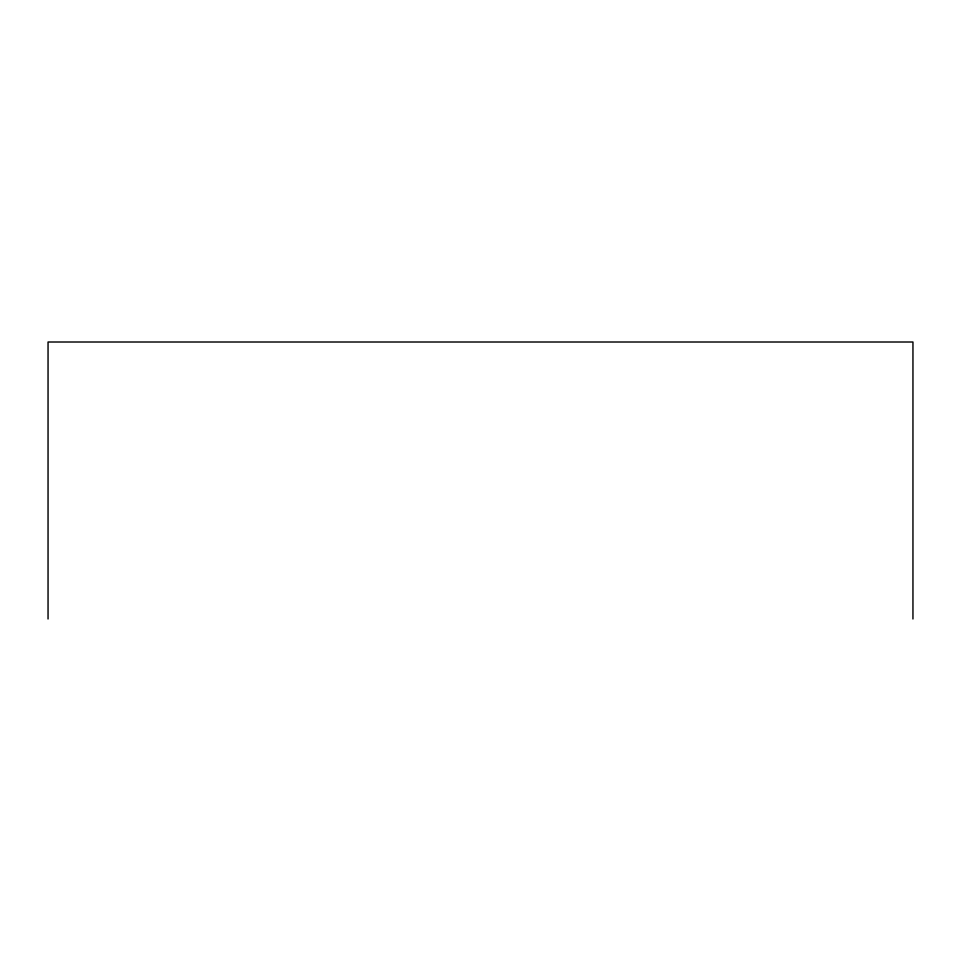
<?xml version="1.0" encoding="UTF-8"?>
<svg xmlns="http://www.w3.org/2000/svg" width="961" height="961" viewBox="0 0 961 961"><rect width="100%" height="100%" fill="white"/><g stroke="black" fill="none" stroke-linecap="round" stroke-linejoin="round"><path stroke-width="1.44" d="M912.95 618.992L912.95 342.008L48.05 342.008L48.05 618.992"/></g></svg>
